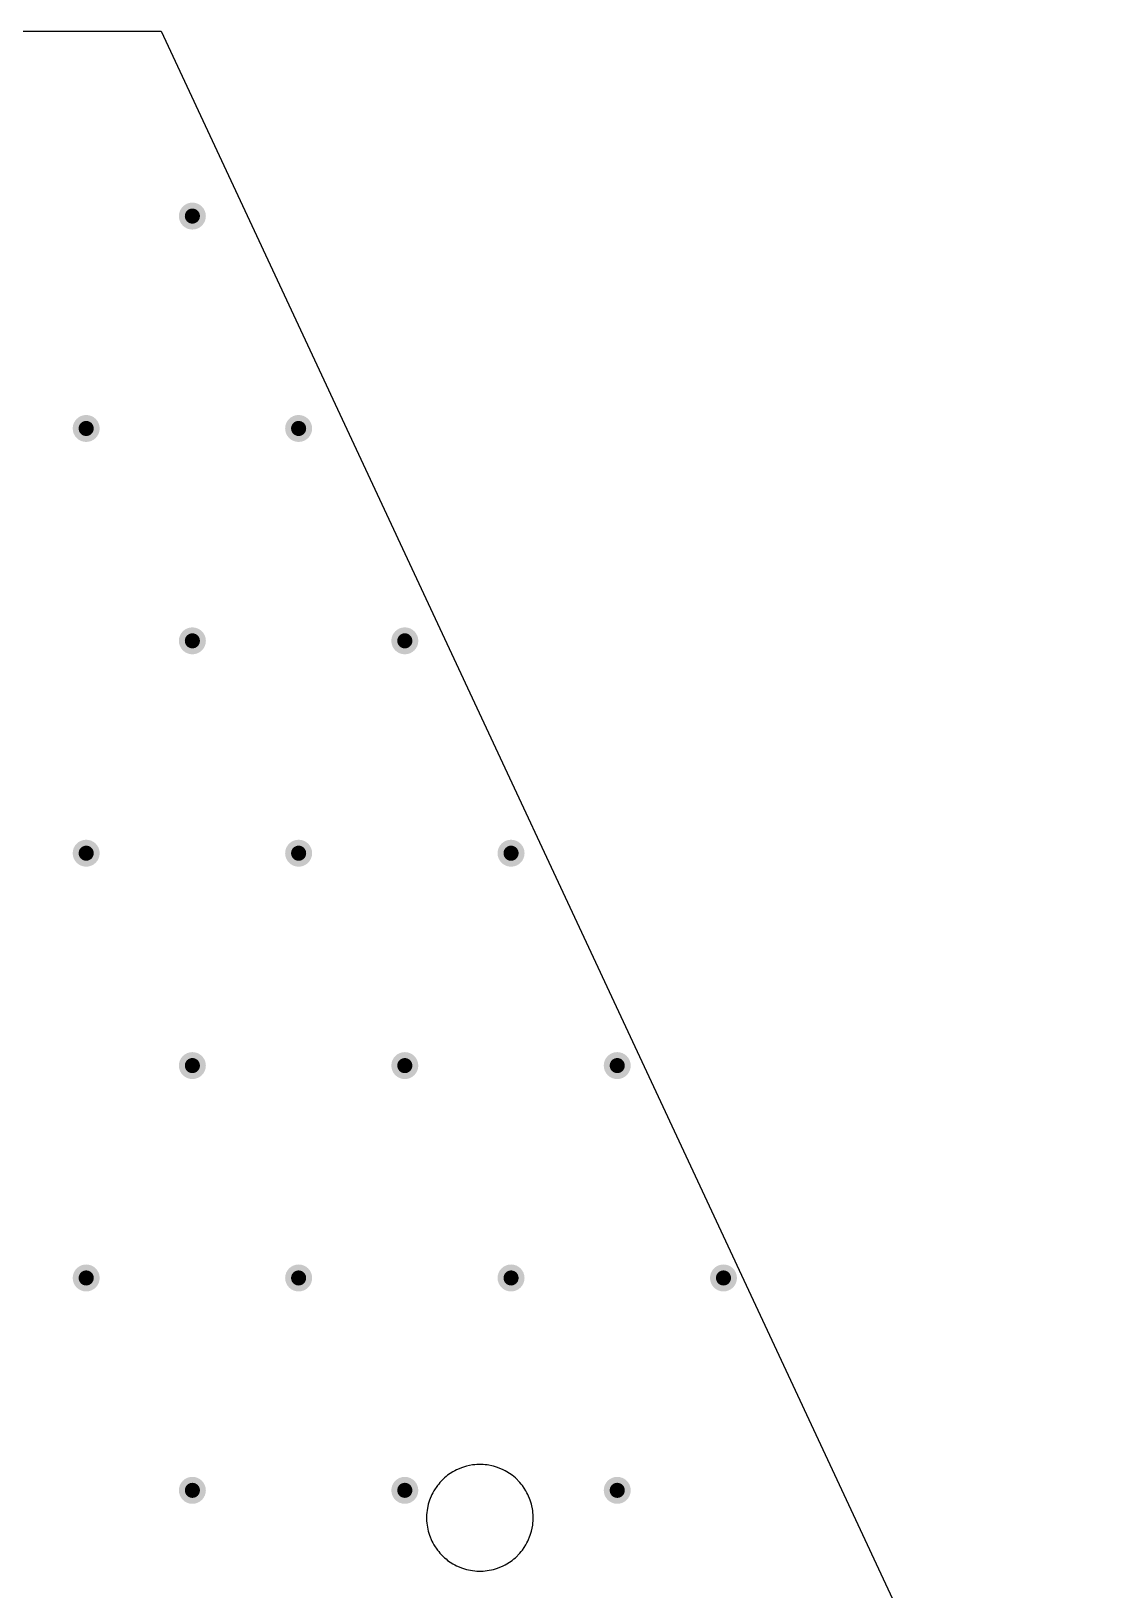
# Model space of a CAD drawing. Header units: inches. Extents: x 4.53 to 13.89, y 0.79 to 10.58.
# Drawn here: x 11.906 to 13.894, y 7.69 to 10.579 of the extents above; entities that cross this region are included whole.
import ezdxf

# ---------------------------------------------------------------- set-up
doc = ezdxf.new("R2010")
doc.units = ezdxf.units.IN
doc.header["$MEASUREMENT"] = 0
doc.layers.add('Bottom Layer', color=5, linetype='Continuous')
doc.layers.add('Via Holes', color=16, linetype='Continuous')

msp = doc.modelspace()

# ---------------------------------------------------------------- hatches: boundary and pattern name
at = {"layer": 'Bottom Layer'}
h = msp.add_hatch(color=5, dxfattribs=at)
edge = h.paths.add_edge_path()
edge.add_arc((12.2047, 10.2362), 0.025, 0, 360)
h = msp.add_hatch(color=5, dxfattribs=at)
edge = h.paths.add_edge_path()
edge.add_arc((12.0079, 9.8425), 0.025, 0, 360)
h = msp.add_hatch(color=5, dxfattribs=at)
edge = h.paths.add_edge_path()
edge.add_arc((12.4016, 9.8425), 0.025, 0, 360)
h = msp.add_hatch(color=5, dxfattribs=at)
edge = h.paths.add_edge_path()
edge.add_arc((12.2047, 9.4488), 0.025, 0, 360)
h = msp.add_hatch(color=5, dxfattribs=at)
edge = h.paths.add_edge_path()
edge.add_arc((12.5984, 9.4488), 0.025, 0, 360)
h = msp.add_hatch(color=5, dxfattribs=at)
edge = h.paths.add_edge_path()
edge.add_arc((12.0079, 9.0551), 0.025, 0, 360)
h = msp.add_hatch(color=5, dxfattribs=at)
edge = h.paths.add_edge_path()
edge.add_arc((12.4016, 9.0551), 0.025, 0, 360)
h = msp.add_hatch(color=5, dxfattribs=at)
edge = h.paths.add_edge_path()
edge.add_arc((12.7953, 9.0551), 0.025, 0, 360)
h = msp.add_hatch(color=5, dxfattribs=at)
edge = h.paths.add_edge_path()
edge.add_arc((12.2047, 8.6614), 0.025, 0, 360)
h = msp.add_hatch(color=5, dxfattribs=at)
edge = h.paths.add_edge_path()
edge.add_arc((12.5984, 8.6614), 0.025, 0, 360)
h = msp.add_hatch(color=5, dxfattribs=at)
edge = h.paths.add_edge_path()
edge.add_arc((12.9921, 8.6614), 0.025, 0, 360)
h = msp.add_hatch(color=5, dxfattribs=at)
edge = h.paths.add_edge_path()
edge.add_arc((12.0079, 8.2677), 0.025, 0, 360)
h = msp.add_hatch(color=5, dxfattribs=at)
edge = h.paths.add_edge_path()
edge.add_arc((12.4016, 8.2677), 0.025, 0, 360)
h = msp.add_hatch(color=5, dxfattribs=at)
edge = h.paths.add_edge_path()
edge.add_arc((12.7953, 8.2677), 0.025, 0, 360)
h = msp.add_hatch(color=5, dxfattribs=at)
edge = h.paths.add_edge_path()
edge.add_arc((13.189, 8.2677), 0.025, 0, 360)
h = msp.add_hatch(color=5, dxfattribs=at)
edge = h.paths.add_edge_path()
edge.add_arc((12.2047, 7.874), 0.025, 0, 360)
h = msp.add_hatch(color=5, dxfattribs=at)
edge = h.paths.add_edge_path()
edge.add_arc((12.5984, 7.874), 0.025, 0, 360)
h = msp.add_hatch(color=5, dxfattribs=at)
edge = h.paths.add_edge_path()
edge.add_arc((12.9921, 7.874), 0.025, 0, 360)
at = {"layer": 'Via Holes'}
h = msp.add_hatch(color=7, dxfattribs=at)
edge = h.paths.add_edge_path()
edge.add_arc((12.2047, 10.2362), 0.014, 0, 360)
h = msp.add_hatch(color=7, dxfattribs=at)
edge = h.paths.add_edge_path()
edge.add_arc((12.0079, 9.8425), 0.014, 0, 360)
h = msp.add_hatch(color=7, dxfattribs=at)
edge = h.paths.add_edge_path()
edge.add_arc((12.4016, 9.8425), 0.014, 0, 360)
h = msp.add_hatch(color=7, dxfattribs=at)
edge = h.paths.add_edge_path()
edge.add_arc((12.2047, 9.4488), 0.014, 0, 360)
h = msp.add_hatch(color=7, dxfattribs=at)
edge = h.paths.add_edge_path()
edge.add_arc((12.5984, 9.4488), 0.014, 0, 360)
h = msp.add_hatch(color=7, dxfattribs=at)
edge = h.paths.add_edge_path()
edge.add_arc((12.0079, 9.0551), 0.014, 0, 360)
h = msp.add_hatch(color=7, dxfattribs=at)
edge = h.paths.add_edge_path()
edge.add_arc((12.4016, 9.0551), 0.014, 0, 360)
h = msp.add_hatch(color=7, dxfattribs=at)
edge = h.paths.add_edge_path()
edge.add_arc((12.7953, 9.0551), 0.014, 0, 360)
h = msp.add_hatch(color=7, dxfattribs=at)
edge = h.paths.add_edge_path()
edge.add_arc((12.2047, 8.6614), 0.014, 0, 360)
h = msp.add_hatch(color=7, dxfattribs=at)
edge = h.paths.add_edge_path()
edge.add_arc((12.5984, 8.6614), 0.014, 0, 360)
h = msp.add_hatch(color=7, dxfattribs=at)
edge = h.paths.add_edge_path()
edge.add_arc((12.9921, 8.6614), 0.014, 0, 360)
h = msp.add_hatch(color=7, dxfattribs=at)
edge = h.paths.add_edge_path()
edge.add_arc((12.0079, 8.2677), 0.014, 0, 360)
h = msp.add_hatch(color=7, dxfattribs=at)
edge = h.paths.add_edge_path()
edge.add_arc((12.4016, 8.2677), 0.014, 0, 360)
h = msp.add_hatch(color=7, dxfattribs=at)
edge = h.paths.add_edge_path()
edge.add_arc((12.7953, 8.2677), 0.014, 0, 360)
h = msp.add_hatch(color=7, dxfattribs=at)
edge = h.paths.add_edge_path()
edge.add_arc((13.189, 8.2677), 0.014, 0, 360)
h = msp.add_hatch(color=7, dxfattribs=at)
edge = h.paths.add_edge_path()
edge.add_arc((12.2047, 7.874), 0.014, 0, 360)
h = msp.add_hatch(color=7, dxfattribs=at)
edge = h.paths.add_edge_path()
edge.add_arc((12.5984, 7.874), 0.014, 0, 360)
h = msp.add_hatch(color=7, dxfattribs=at)
edge = h.paths.add_edge_path()
edge.add_arc((12.9921, 7.874), 0.014, 0, 360)

# ---------------------------------------------------------------- linework, layer by layer
at = {"layer": 'Bottom Layer'}
for p, q in [((6.5704, 10.579), (12.147, 10.579)), ((12.147, 10.579), (13.8939, 6.8329)), ((12.7089, 7.9176), (12.7051, 7.9166)), ((12.7126, 7.9188), (12.7089, 7.9176)), ((12.724, 7.9211), (12.7126, 7.9188)), ((12.7279, 7.9214), (12.724, 7.9211)), ((12.7317, 7.9219), (12.7279, 7.9214)), ((12.7434, 7.9219), (12.7317, 7.9219)), ((12.7472, 7.9214), (12.7434, 7.9219)), ((12.7511, 7.9211), (12.7472, 7.9214)), ((12.7625, 7.9188), (12.7511, 7.9211)), ((12.7662, 7.9176), (12.7625, 7.9188)), ((12.77, 7.9166), (12.7662, 7.9176)), ((12.6636, 7.8888), (12.6612, 7.8857)), ((12.6718, 7.897), (12.6636, 7.8888)), ((12.6749, 7.8994), (12.6718, 7.897)), ((12.6778, 7.902), (12.6749, 7.8994)), ((12.6875, 7.9084), (12.6778, 7.902)), ((12.691, 7.9102), (12.6875, 7.9084)), ((12.6944, 7.9121), (12.691, 7.9102)), ((12.7051, 7.9166), (12.6944, 7.9121)), ((12.7807, 7.9121), (12.77, 7.9166)), ((12.7841, 7.9102), (12.7807, 7.9121)), ((12.7876, 7.9084), (12.7841, 7.9102)), ((12.7973, 7.902), (12.7876, 7.9084)), ((12.8002, 7.8994), (12.7973, 7.902)), ((12.8033, 7.897), (12.8002, 7.8994)), ((12.8115, 7.8888), (12.8033, 7.897)), ((12.8139, 7.8857), (12.8115, 7.8888)), ((12.6485, 7.8663), (12.6441, 7.8555)), ((12.6505, 7.8696), (12.6485, 7.8663)), ((12.6522, 7.8731), (12.6505, 7.8696)), ((12.6587, 7.8828), (12.6522, 7.8731)), ((12.6612, 7.8857), (12.6587, 7.8828)), ((12.8164, 7.8828), (12.8139, 7.8857)), ((12.8229, 7.8731), (12.8164, 7.8828)), ((12.8246, 7.8696), (12.8229, 7.8731)), ((12.8266, 7.8663), (12.8246, 7.8696)), ((12.831, 7.8555), (12.8266, 7.8663)), ((12.6393, 7.8328), (12.6388, 7.8289)), ((12.6396, 7.8367), (12.6393, 7.8328)), ((12.6418, 7.8481), (12.6396, 7.8367)), ((12.6431, 7.8518), (12.6418, 7.8481)), ((12.6441, 7.8555), (12.6431, 7.8518)), ((12.832, 7.8518), (12.831, 7.8555)), ((12.8333, 7.8481), (12.832, 7.8518)), ((12.8356, 7.8367), (12.8333, 7.8481)), ((12.8358, 7.8328), (12.8356, 7.8367)), ((12.8363, 7.8289), (12.8358, 7.8328)), ((12.6388, 7.8289), (12.6388, 7.8173)), ((12.6388, 7.8173), (12.6393, 7.8134)), ((12.6393, 7.8134), (12.6396, 7.8095)), ((12.6396, 7.8095), (12.6418, 7.7981)), ((12.8333, 7.7981), (12.8356, 7.8095)), ((12.8356, 7.8095), (12.8358, 7.8134)), ((12.8358, 7.8134), (12.8363, 7.8173)), ((12.8363, 7.8173), (12.8363, 7.8289)), ((12.6418, 7.7981), (12.6431, 7.7944)), ((12.6431, 7.7944), (12.6441, 7.7907)), ((12.6441, 7.7907), (12.6485, 7.7799)), ((12.6485, 7.7799), (12.6505, 7.7766)), ((12.6505, 7.7766), (12.6522, 7.7731)), ((12.6522, 7.7731), (12.6587, 7.7634)), ((12.8164, 7.7634), (12.8229, 7.7731)), ((12.8229, 7.7731), (12.8246, 7.7766)), ((12.8246, 7.7766), (12.8266, 7.7799)), ((12.8266, 7.7799), (12.831, 7.7907)), ((12.831, 7.7907), (12.832, 7.7944)), ((12.832, 7.7944), (12.8333, 7.7981)), ((12.6587, 7.7634), (12.6612, 7.7605)), ((12.6612, 7.7605), (12.6636, 7.7574)), ((12.6636, 7.7574), (12.6718, 7.7491)), ((12.6718, 7.7491), (12.6749, 7.7468)), ((12.6749, 7.7468), (12.6778, 7.7442)), ((12.6778, 7.7442), (12.6875, 7.7377)), ((12.7876, 7.7377), (12.7973, 7.7442)), ((12.7973, 7.7442), (12.8002, 7.7468)), ((12.8002, 7.7468), (12.8033, 7.7491)), ((12.8033, 7.7491), (12.8115, 7.7574)), ((12.8115, 7.7574), (12.8139, 7.7605)), ((12.8139, 7.7605), (12.8164, 7.7634)), ((12.6875, 7.7377), (12.691, 7.736)), ((12.691, 7.736), (12.6944, 7.7341)), ((12.6944, 7.7341), (12.7051, 7.7296)), ((12.7051, 7.7296), (12.7089, 7.7286)), ((12.7089, 7.7286), (12.7126, 7.7274)), ((12.7126, 7.7274), (12.724, 7.7251)), ((12.724, 7.7251), (12.7279, 7.7248)), ((12.7279, 7.7248), (12.7317, 7.7243)), ((12.7317, 7.7243), (12.7434, 7.7243)), ((12.7434, 7.7243), (12.7472, 7.7248)), ((12.7472, 7.7248), (12.7511, 7.7251)), ((12.7511, 7.7251), (12.7625, 7.7274)), ((12.7625, 7.7274), (12.7662, 7.7286)), ((12.7662, 7.7286), (12.77, 7.7296)), ((12.77, 7.7296), (12.7807, 7.7341)), ((12.7807, 7.7341), (12.7841, 7.736)), ((12.7841, 7.736), (12.7876, 7.7377))]:
    msp.add_line(p, q, dxfattribs=at)

doc.saveas('drawing.dxf')
